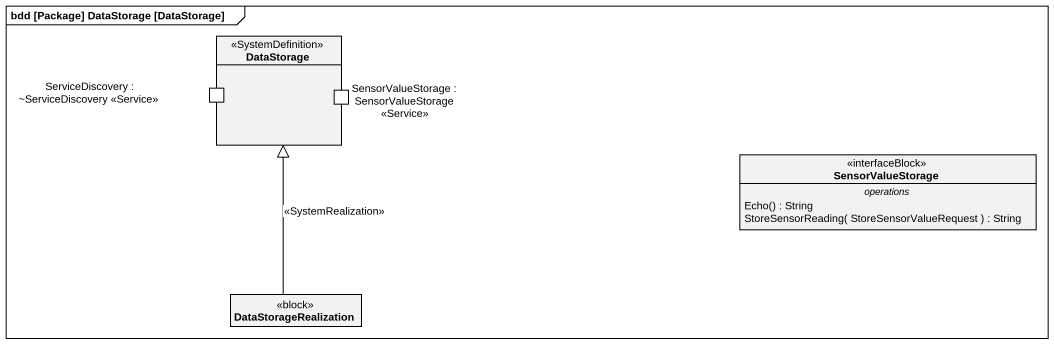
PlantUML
@startuml
mainframe bdd [Package] DataStorage [DataStorage]
allowmixing
hide circle
hide empty members
rectangle DataStorage <<SystemDefinition>> {
  port "ServiceDiscovery : ~ServiceDiscovery <<Service>>" as ServiceDiscovery
  port "SensorValueStorage : SensorValueStorage <<Service>>" as SensorValueStorage
}
class "SensorValueStorage" as SensorValueStorage_2 <<interfaceBlock>> {
  -- operations --
  Echo() : String
  StoreSensorReading( StoreSensorValueRequest ) : String
}
class DataStorageRealization <<block>>
DataStorageRealization -up-|> DataStorage : <<SystemRealization>>
@enduml
